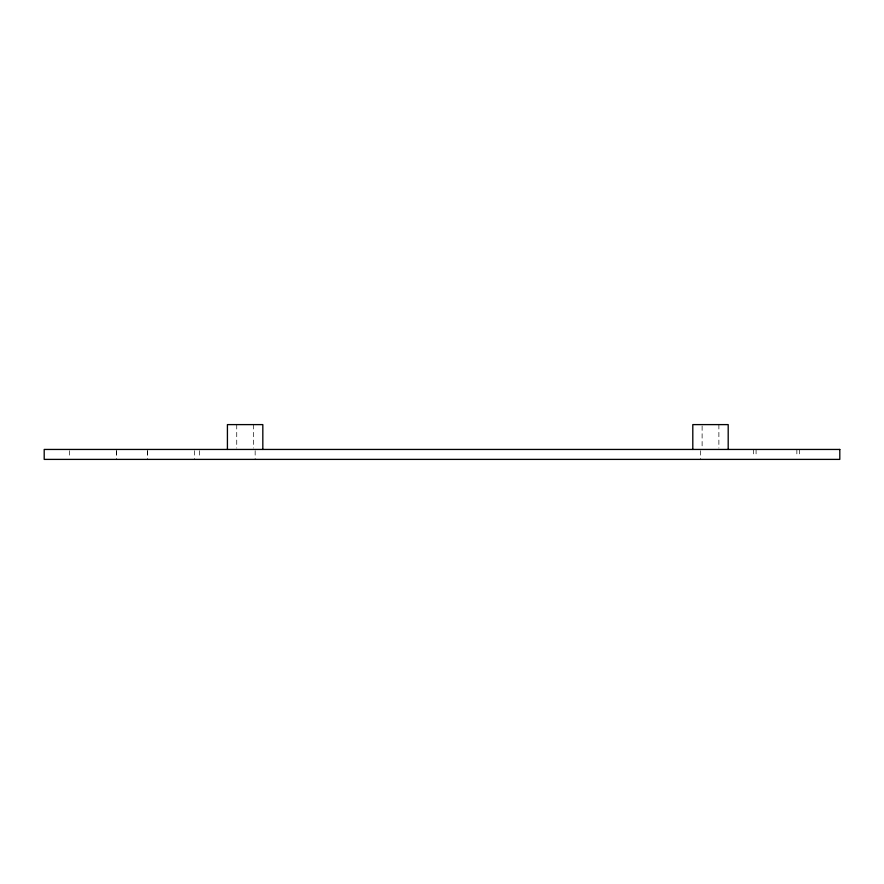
<?xml version="1.0" encoding="UTF-8"?>
<svg xmlns="http://www.w3.org/2000/svg" width="884" height="884" viewBox="0 0 884 884"><rect width="100%" height="100%" fill="white"/><g stroke="black" fill="none" stroke-linecap="round" stroke-linejoin="round"><path stroke-width="0.66" stroke-dasharray="4.42 3.31" d="M799.545 449.448L799.545 456.906M796.86 449.448L796.86 456.906M756.074 449.448L756.074 456.906M753.389 449.448L753.389 456.906M718.88 424.607L718.88 448.077M702.117 425.989L702.117 448.077M700.471 450.696L700.471 459.393M255.156 450.696L255.156 459.393M253.509 424.607L253.509 448.077M236.735 424.607L236.735 448.077M199.441 450.696L199.441 456.906M194.524 450.696L194.524 459.393M147.661 450.696L147.661 459.393M147.429 450.696L147.429 456.906M116.611 450.696L116.611 456.906M116.379 450.696L116.379 459.393M69.604 450.696L69.604 456.906"/><path stroke-width="1.33" d="M728.195 449.448L728.195 424.607L692.802 424.607L692.802 449.448M262.824 449.448L262.824 424.607L227.42 424.607L227.42 449.448M839.8 449.448L44.2 449.448L44.2 459.393L839.8 459.393L839.8 449.448"/></g></svg>
